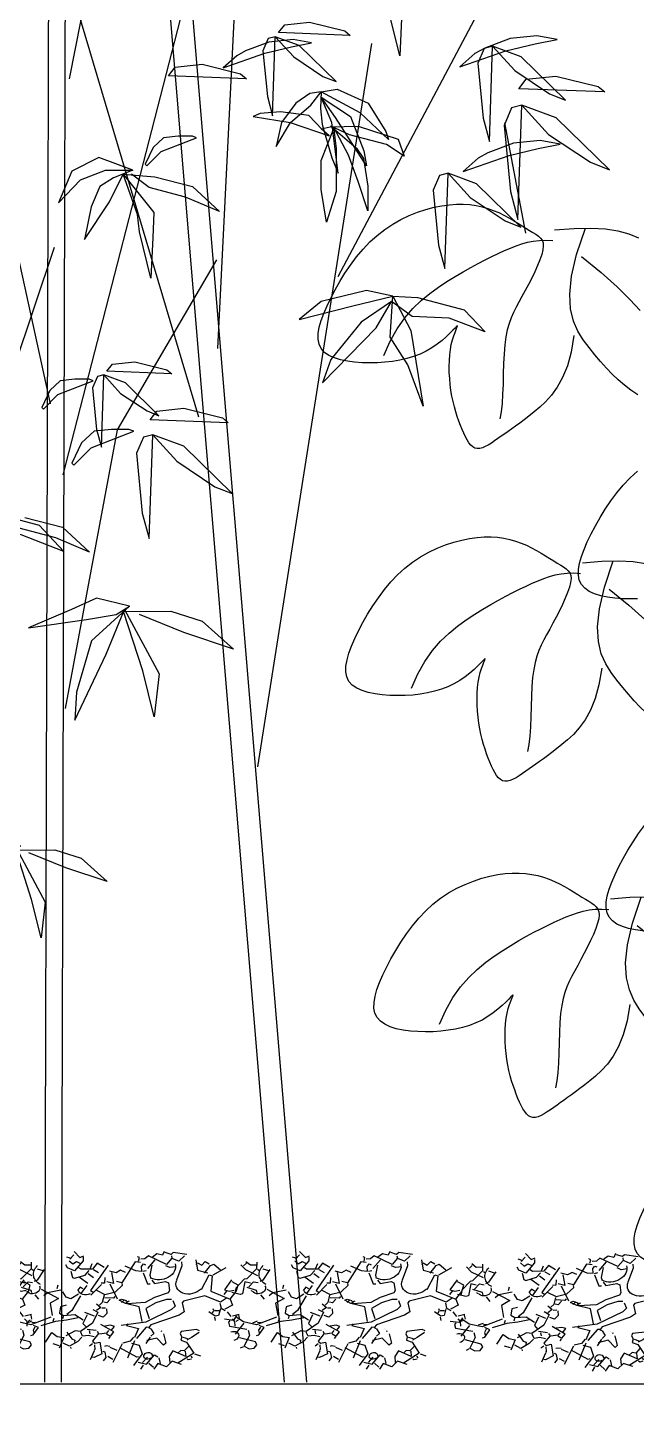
# Model space of a CAD drawing. Header units: millimetres. Extents: x 2 to 5882, y 1831 to 3462.
# Drawn here: x 1058.332 to 1060.18, y 2697.926 to 2702.111 of the extents above; entities that cross this region are included whole.
import ezdxf

# ---------------------------------------------------------------- set-up
doc = ezdxf.new("R2010")
doc.units = ezdxf.units.MM
for name, color, linetype in [('LH', 94, 'Continuous'), ('尺寸标注', 4, 'Continuous'), ('绿化', 3, 'Continuous')]:
    doc.layers.add(name, color=color, linetype=linetype)

# ---------------------------------------------------------------- blocks, each defined once
blk = doc.blocks.new('A$C3DF60D46')
at = {"color": 3}
for p, q in [((1024.4667, 897.466701), (1007.5334, 867.833351)), ((732.3667, 829.733351), (711.20005, 833.966701)), ((715.43335, 825.500001), (719.6667, 804.333351)), ((753.5334, 876.300001), (732.3667, 829.733351)), ((757.7667, 855.133351), (783.1667, 833.966701)), ((795.8667, 855.133351), (774.70005, 838.200001)), ((787.40005, 825.500001), (774.70005, 800.100001)), ((952.50005, 825.500001), (927.10005, 804.333351)), ((977.90005, 829.733351), (969.4334, 817.033351)), ((973.6667, 876.300001), (982.1334, 833.966701)), ((1007.5334, 867.833351), (977.90005, 859.366701)), ((982.1334, 833.966701), (1041.40005, 787.400001)), ((1037.1667, 846.666701), (986.3667, 791.633351)), ((1024.4667, 884.766701), (1041.40005, 872.066701)), ((1054.10005, 884.766701), (1037.1667, 846.666701)), ((626.53335, 728.133351), (656.1667, 766.233351)), ((656.1667, 766.233351), (685.80005, 736.600001)), ((681.5667, 770.466701), (698.50005, 740.833351)), ((719.6667, 804.333351), (774.70005, 753.533351)), ((753.5334, 808.566701), (736.60005, 791.633351)), ((740.83335, 753.533351), (749.30005, 766.233351)), ((774.70005, 800.100001), (753.5334, 808.566701)), ((774.70005, 753.533351), (804.3334, 783.166701)), ((791.6334, 757.766701), (791.6334, 715.433351)), ((804.3334, 783.166701), (808.5667, 804.333351)), ((918.6334, 808.566701), (965.20005, 753.533351)), ((1011.7667, 757.766701), (990.60005, 745.066701)), ((1041.40005, 732.366701), (1011.7667, 757.766701)), ((1028.70005, 753.533351), (1054.10005, 770.466701)), ((1041.40005, 787.400001), (1054.10005, 787.400001)), ((1054.10005, 787.400001), (1104.90005, 745.066701)), ((1054.10005, 770.466701), (1079.50005, 698.500001)), ((211.6667, 681.566701), (275.1667, 715.433351)), ((275.1667, 715.433351), (287.8667, 706.966701)), ((287.8667, 706.966701), (313.2667, 728.133351)), ((287.8667, 698.500001), (287.8667, 681.566701)), ((317.50005, 736.600001), (330.20005, 715.433351)), ((321.73335, 651.933351), (397.93335, 732.366701)), ((330.20005, 715.433351), (355.60005, 732.366701)), ((355.60005, 732.366701), (381.00005, 719.666701)), ((372.53335, 698.500001), (419.10005, 656.166701)), ((397.93335, 732.366701), (419.10005, 719.666701)), ((419.10005, 719.666701), (440.2667, 723.900001)), ((431.80005, 690.033351), (423.33335, 681.566701)), ((444.50005, 677.333351), (431.80005, 690.033351)), ((444.50005, 736.600001), (452.9667, 745.066701)), ((452.9667, 715.433351), (444.50005, 736.600001)), ((444.50005, 702.733351), (469.90005, 715.433351)), ((469.90005, 715.433351), (558.80005, 605.366701)), ((524.93335, 706.966701), (478.3667, 660.400001)), ((575.73335, 677.333351), (605.3667, 698.500001)), ((605.3667, 736.600001), (719.6667, 605.366701)), ((681.5667, 732.366701), (660.40005, 706.966701)), ((685.80005, 736.600001), (740.83335, 753.533351)), ((711.20005, 715.433351), (690.03335, 681.566701)), ((728.13335, 711.200001), (702.73335, 732.366701)), ((757.7667, 706.966701), (723.90005, 656.166701)), ((783.1667, 706.966701), (728.13335, 711.200001)), ((791.6334, 715.433351), (783.1667, 706.966701)), ((872.0667, 690.033351), (880.5334, 668.866701)), ((956.7334, 690.033351), (884.7667, 605.366701)), ((965.20005, 753.533351), (982.1334, 749.300001)), ((1007.5334, 698.500001), (1049.8667, 732.366701)), ((1007.5334, 681.566701), (1007.5334, 698.500001)), ((1032.9334, 698.500001), (1032.9334, 706.966701)), ((1079.50005, 698.500001), (1092.20005, 698.500001)), ((1092.20005, 698.500001), (1130.30005, 723.900001)), ((1104.90005, 745.066701), (1113.3667, 719.666701)), ((173.5667, 635.000001), (177.8, 567.266701)), ((224.3667, 677.333351), (258.23335, 651.933351)), ((245.53335, 643.466701), (249.7667, 618.066701)), ((258.23335, 651.933351), (283.63335, 677.333351)), ((279.40005, 622.300001), (309.03335, 626.533351)), ((287.8667, 681.566701), (321.73335, 651.933351)), ((309.03335, 626.533351), (325.9667, 643.466701)), ((393.70005, 668.866701), (414.8667, 609.600001)), ((427.5667, 643.466701), (444.50005, 643.466701)), ((444.50005, 635.000001), (436.03335, 558.800001)), ((448.73335, 647.700001), (444.50005, 677.333351)), ((478.3667, 660.400001), (448.73335, 647.700001)), ((529.1667, 664.633351), (550.33335, 685.800001)), ((550.33335, 685.800001), (575.73335, 677.333351)), ((558.80005, 605.366701), (584.20005, 622.300001)), ((596.90005, 685.800001), (601.13335, 613.833351)), ((601.13335, 613.833351), (630.7667, 635.000001)), ((635.00005, 664.633351), (643.4667, 630.766701)), ((643.4667, 630.766701), (660.40005, 635.000001)), ((723.90005, 575.733351), (660.40005, 626.533351)), ((732.3667, 643.466701), (770.4667, 601.133351)), ((753.5334, 626.533351), (766.2334, 643.466701)), ((766.2334, 643.466701), (783.1667, 626.533351)), ((846.6667, 601.133351), (855.1334, 639.233351)), ((931.3334, 660.400001), (863.60005, 656.166701)), ((952.50005, 647.700001), (931.3334, 660.400001)), ((994.8334, 664.633351), (982.1334, 630.766701)), ((93.13335, 579.966701), (67.73335, 533.400001)), ((110.0667, 575.733351), (93.13335, 579.966701)), ((148.1667, 537.633351), (110.0667, 575.733351)), ((131.23335, 609.600001), (114.3, 588.433351)), ((152.4, 592.666701), (131.23335, 609.600001)), ((177.8, 567.266701), (131.23335, 533.400001)), ((169.33335, 613.833351), (152.4, 592.666701)), ((177.8, 605.366701), (169.33335, 613.833351)), ((249.7667, 618.066701), (292.10005, 537.633351)), ((402.1667, 550.333351), (347.13335, 546.100001)), ((410.63335, 575.733351), (402.1667, 550.333351)), ((414.8667, 609.600001), (414.8667, 588.433351)), ((436.03335, 558.800001), (423.33335, 554.566701)), ((558.80005, 588.433351), (558.80005, 601.133351)), ((601.13335, 558.800001), (558.80005, 588.433351)), ((618.0667, 618.066701), (601.13335, 512.233351)), ((656.1667, 558.800001), (601.13335, 558.800001)), ((694.2667, 601.133351), (656.1667, 558.800001)), ((660.40005, 554.566701), (677.33335, 512.233351)), ((719.6667, 605.366701), (706.9667, 588.433351)), ((774.70005, 588.433351), (833.9667, 508.000001)), ((783.1667, 601.133351), (825.50005, 584.200001)), ((825.50005, 584.200001), (846.6667, 601.133351)), ((855.1334, 550.333351), (884.7667, 550.333351)), ((884.7667, 605.366701), (931.3334, 588.433351)), ((884.7667, 550.333351), (897.4667, 512.233351)), ((931.3334, 588.433351), (935.5667, 508.000001)), ((1109.1334, 520.700001), (1138.7667, 563.033351)), ((1134.5334, 571.500001), (1155.70005, 546.100001)), ((1155.70005, 546.100001), (1198.0334, 567.266701)), ((1172.6334, 550.333351), (1181.10005, 541.866701)), ((38.1, 537.633351), (110.0667, 512.233351)), ((127, 520.700001), (114.3, 508.000001)), ((114.3, 508.000001), (139.7, 414.866651)), ((182.03335, 440.266701), (127, 520.700001)), ((347.13335, 546.100001), (334.43335, 533.400001)), ((334.43335, 533.400001), (338.6667, 482.600001)), ((338.6667, 482.600001), (347.13335, 469.900001)), ((579.9667, 503.766701), (558.80005, 486.833351)), ((567.2667, 469.900001), (592.6667, 499.533351)), ((567.2667, 495.300001), (584.20005, 482.600001)), ((592.6667, 499.533351), (579.9667, 503.766701)), ((609.60005, 529.166701), (618.0667, 520.700001)), ((618.0667, 520.700001), (660.40005, 537.633351)), ((635.00005, 520.700001), (656.1667, 503.766701)), ((656.1667, 503.766701), (668.8667, 512.233351)), ((677.33335, 512.233351), (694.2667, 499.533351)), ((706.9667, 512.233351), (690.03335, 482.600001)), ((690.03335, 482.600001), (715.43335, 469.900001)), ((732.3667, 482.600001), (711.20005, 457.200001)), ((880.5334, 491.066701), (825.50005, 478.366701)), ((833.9667, 508.000001), (863.60005, 491.066701)), ((863.60005, 491.066701), (855.1334, 486.833351)), ((897.4667, 512.233351), (880.5334, 491.066701)), ((880.5334, 491.066701), (889.00005, 469.900001)), ((931.3334, 486.833351), (939.80005, 469.900001)), ((944.0334, 499.533351), (1049.8667, 482.600001)), ((1041.40005, 495.300001), (1024.4667, 491.066701)), ((1041.40005, 503.766701), (1066.80005, 499.533351)), ((1049.8667, 482.600001), (1109.1334, 520.700001)), ((1181.10005, 516.466701), (1100.6667, 469.900001)), ((1109.1334, 512.233351), (1164.1667, 457.200001)), ((1181.10005, 541.866701), (1181.10005, 516.466701)), ((0, 410.633351), (25.4, 440.266701)), ((25.4, 452.966701), (71.9667, 402.166651)), ((139.7, 414.866651), (55.03335, 334.433351)), ((334.43335, 414.866651), (330.20005, 376.766651)), ((338.6667, 423.333351), (364.0667, 431.800001)), ((347.13335, 469.900001), (419.10005, 461.433351)), ((364.0667, 431.800001), (419.10005, 427.566701)), ((419.10005, 461.433351), (469.90005, 444.500001)), ((419.10005, 427.566701), (474.13335, 406.400001)), ((469.90005, 444.500001), (558.80005, 465.666701)), ((503.7667, 427.566701), (567.2667, 469.900001)), ((508.00005, 330.200001), (503.7667, 427.566701)), ((546.10005, 478.366701), (563.03335, 478.366701)), ((563.03335, 478.366701), (554.5667, 469.900001)), ((664.63335, 465.666701), (668.8667, 436.033351)), ((685.80005, 478.366701), (668.8667, 474.133351)), ((668.8667, 436.033351), (690.03335, 419.100001)), ((690.03335, 419.100001), (711.20005, 436.033351)), ((711.20005, 457.200001), (749.30005, 397.933351)), ((774.70005, 478.366701), (732.3667, 440.266701)), ((766.2334, 457.200001), (795.8667, 410.633351)), ((825.50005, 478.366701), (791.6334, 431.800001)), ((812.80005, 452.966701), (872.0667, 457.200001)), ((872.0667, 457.200001), (927.10005, 465.666701)), ((927.10005, 465.666701), (1003.30005, 461.433351)), ((1016.00005, 452.966701), (1037.1667, 474.133351)), ((1049.8667, 414.866651), (1016.00005, 452.966701)), ((1032.9334, 461.433351), (1045.6334, 444.500001)), ((1045.6334, 444.500001), (1045.6334, 427.566701)), ((1062.5667, 414.866651), (1049.8667, 414.866651)), ((1075.2667, 376.766651), (1147.2334, 427.566701)), ((1096.4334, 461.433351), (1096.4334, 427.566701)), ((1096.4334, 427.566701), (1134.5334, 368.300001)), ((16.93335, 372.533351), (0, 410.633351)), ((55.03335, 334.433351), (16.93335, 372.533351)), ((50.8, 385.233351), (25.4, 385.233351)), ((71.9667, 402.166651), (50.8, 385.233351)), ((63.5, 389.466651), (80.43335, 372.533351)), ((71.9667, 347.133351), (105.83335, 330.200001)), ((105.83335, 330.200001), (173.5667, 393.700001)), ((173.5667, 393.700001), (283.63335, 393.700001)), ((283.63335, 393.700001), (292.10005, 385.233351)), ((292.10005, 385.233351), (292.10005, 325.966651)), ((330.20005, 376.766651), (351.3667, 359.833351)), ((351.3667, 359.833351), (491.0667, 321.733351)), ((474.13335, 406.400001), (469.90005, 338.666651)), ((647.70005, 342.900001), (664.63335, 355.600001)), ((656.1667, 309.033351), (711.20005, 376.766651)), ((664.63335, 355.600001), (694.2667, 359.833351)), ((783.1667, 368.300001), (740.83335, 347.133351)), ((749.30005, 397.933351), (817.0334, 364.066651)), ((774.70005, 355.600001), (774.70005, 334.433351)), ((795.8667, 410.633351), (783.1667, 381.000001)), ((812.80005, 330.200001), (817.0334, 359.833351)), ((817.0334, 364.066651), (842.4334, 376.766651)), ((842.4334, 376.766651), (893.2334, 359.833351)), ((884.7667, 381.000001), (867.8334, 330.200001)), ((935.5667, 368.300001), (905.9334, 351.366651)), ((905.9334, 351.366651), (939.80005, 292.100001)), ((956.7334, 402.166651), (935.5667, 368.300001)), ((999.0667, 351.366651), (956.7334, 402.166651)), ((1071.0334, 355.600001), (1075.2667, 376.766651)), ((1087.9667, 338.666651), (1071.0334, 355.600001)), ((1134.5334, 368.300001), (1113.3667, 342.900001)), ((1138.7667, 364.066651), (1155.70005, 359.833351)), ((55.03335, 334.433351), (50.8, 292.100001)), ((50.8, 292.100001), (93.13335, 279.400001)), ((110.0667, 292.100001), (93.13335, 270.933351)), ((110.0667, 325.966651), (110.0667, 292.100001)), ((114.3, 287.866651), (131.23335, 249.766651)), ((143.93335, 287.866651), (122.7667, 279.400001)), ((148.1667, 287.866651), (148.1667, 300.566651)), ((148.1667, 249.766651), (173.5667, 287.866651)), ((156.63335, 275.166651), (148.1667, 287.866651)), ((292.10005, 325.966651), (321.73335, 313.266651)), ((321.73335, 313.266651), (469.90005, 296.333351)), ((469.90005, 296.333351), (482.60005, 283.633351)), ((474.13335, 270.933351), (482.60005, 279.400001)), ((482.60005, 283.633351), (495.30005, 287.866651)), ((491.0667, 321.733351), (613.83335, 338.666651)), ((495.30005, 287.866651), (554.5667, 232.833351)), ((588.43335, 330.200001), (533.40005, 292.100001)), ((533.40005, 292.100001), (563.03335, 241.300001)), ((579.9667, 338.666651), (588.43335, 330.200001)), ((668.8667, 321.733351), (647.70005, 342.900001)), ((677.33335, 287.866651), (656.1667, 309.033351)), ((694.2667, 309.033351), (677.33335, 287.866651)), ((681.5667, 325.966651), (694.2667, 313.266651)), ((681.5667, 283.633351), (690.03335, 275.166651)), ((694.2667, 313.266651), (728.13335, 317.500001)), ((736.60005, 338.666651), (732.3667, 321.733351)), ((732.3667, 321.733351), (770.4667, 283.633351)), ((757.7667, 309.033351), (783.1667, 325.966651)), ((770.4667, 283.633351), (762.00005, 266.700001)), ((783.1667, 325.966651), (812.80005, 330.200001)), ((817.0334, 325.966651), (842.4334, 304.800001)), ((842.4334, 304.800001), (889.00005, 287.866651)), ((867.8334, 330.200001), (855.1334, 317.500001)), ((855.1334, 317.500001), (859.3667, 304.800001)), ((884.7667, 279.400001), (884.7667, 270.933351)), ((889.00005, 287.866651), (914.40005, 317.500001)), ((965.20005, 330.200001), (939.80005, 309.033351)), ((1113.3667, 342.900001), (1087.9667, 338.666651)), ((29.63335, 224.366651), (63.5, 224.366651)), ((33.8667, 220.133351), (33.8667, 194.733351)), ((59.2667, 186.266651), (67.73335, 207.433351)), ((84.6667, 258.233351), (71.9667, 224.366651)), ((131.23335, 249.766651), (148.1667, 249.766651)), ((152.4, 245.533351), (152.4, 224.366651)), ((254.00005, 194.733351), (330.20005, 207.433351)), ((330.20005, 207.433351), (338.6667, 194.733351)), ((419.10005, 220.133351), (419.10005, 156.633351)), ((423.33335, 237.066651), (427.5667, 241.300001)), ((431.80005, 249.766651), (431.80005, 249.766651)), ((436.03335, 258.233351), (436.03335, 258.233351)), ((474.13335, 270.933351), (465.6667, 237.066651)), ((465.6667, 237.066651), (482.60005, 224.366651)), ((486.83335, 220.133351), (516.4667, 186.266651)), ((584.20005, 211.666651), (550.33335, 186.266651)), ((554.5667, 241.300001), (554.5667, 241.300001)), ((558.80005, 228.600001), (558.80005, 228.600001)), ((567.2667, 245.533351), (588.43335, 224.366651)), ((567.2667, 220.133351), (622.30005, 122.766651)), ((588.43335, 224.366651), (626.53335, 224.366651)), ((630.7667, 220.133351), (698.50005, 118.533351)), ((694.2667, 220.133351), (664.63335, 190.500001)), ((694.2667, 224.366651), (711.20005, 232.833351)), ((711.20005, 232.833351), (719.6667, 232.833351)), ((736.60005, 266.700001), (740.83335, 190.500001)), ((762.00005, 266.700001), (736.60005, 266.700001)), ((766.2334, 258.233351), (770.4667, 228.600001)), ((770.4667, 228.600001), (774.70005, 224.366651)), ((774.70005, 266.700001), (791.6334, 258.233351)), ((774.70005, 220.133351), (804.3334, 169.333351)), ((42.33335, 190.500001), (55.03335, 186.266651)), ((63.5, 156.633351), (59.2667, 186.266651)), ((241.30005, 182.033351), (254.00005, 194.733351)), ((245.53335, 173.566651), (287.8667, 152.400001)), ((287.8667, 152.400001), (313.2667, 143.933351)), ((330.20005, 169.333351), (309.03335, 152.400001)), ((342.90005, 152.400001), (317.50005, 131.233351)), ((338.6667, 194.733351), (334.43335, 173.566651)), ((334.43335, 173.566651), (342.90005, 152.400001)), ((419.10005, 156.633351), (431.80005, 148.166651)), ((431.80005, 148.166651), (457.20005, 203.200001)), ((457.20005, 203.200001), (508.00005, 203.200001)), ((550.33335, 186.266651), (546.10005, 127.000001)), ((575.73335, 114.300001), (647.70005, 198.966651)), ((715.43335, 165.100001), (694.2667, 139.700001)), ((723.90005, 194.733351), (732.3667, 203.200001)), ((723.90005, 160.866651), (723.90005, 194.733351)), ((740.83335, 143.933351), (723.90005, 160.866651)), ((740.83335, 190.500001), (783.1667, 177.800001)), ((783.1667, 177.800001), (795.8667, 186.266651)), ((317.50005, 131.233351), (296.33335, 50.800001)), ((313.2667, 101.600001), (338.6667, 80.433351)), ((334.43335, 76.200001), (338.6667, 42.333351)), ((338.6667, 42.333351), (393.70005, 97.366651)), ((338.6667, 80.433351), (355.60005, 88.900001)), ((355.60005, 88.900001), (372.53335, 76.200001)), ((393.70005, 97.366651), (419.10005, 67.733351)), ((469.90005, 76.200001), (469.90005, 38.100001)), ((486.83335, 101.600001), (474.13335, 84.666651)), ((537.63335, 55.033351), (486.83335, 101.600001)), ((524.93335, 97.366651), (554.5667, 71.966651)), ((575.73335, 80.433351), (537.63335, 55.033351)), ((546.10005, 127.000001), (601.13335, 67.733351)), ((567.2667, 114.300001), (575.73335, 114.300001)), ((292.10005, 46.566651), (266.70005, 25.400001)), ((296.33335, 50.800001), (385.23335, 12.700001)), ((313.2667, 38.100001), (309.03335, 25.400001)), ((313.2667, 16.933351), (330.20005, 16.933351)), ((330.20005, 16.933351), (334.43335, 25.400001)), ((368.30005, 0.000001), (410.63335, 33.866651)), ((410.63335, 33.866651), (444.50005, 8.466651)), ((419.10005, 67.733351), (423.33335, 29.633351)), ((444.50005, 8.466651), (482.60005, 42.333351)), ((482.60005, 42.333351), (508.00005, 12.700001)), ((524.93335, 59.266651), (508.00005, 25.400001)), ((554.5667, 55.033351), (571.50005, 33.866651))]:
    blk.add_line(p, q, dxfattribs=at)
for centre, radius, start, end in [((893.2334, 778.933351), 84.66665, 316.84761, 50.906141), ((994.8334, 706.966701), 33.86665, 165.963757, 347.471192), ((355.60005, 639.233351), 76.2, 177.137595, 319.398705), ((736.60005, 626.533351), 42.33335, 255.963757, 0), ((228.60005, 499.533351), 71.96665, 231.842773, 30.963757), ((1176.8667, 448.733351), 29.63335, 81.869898, 270), ((520.70005, 105.833351), 21.16665, 243.434949, 201.801409)]:
    blk.add_arc(centre, radius, start, end, dxfattribs=at)
blk = doc.blocks.new('tree104')
at = {"color": 0}
for points in [[(5156, 17328), (6601, 0)], [(5375, 17346), (6821, 0)], [(5947, 10213), (6301, 17363)], [(4481, 12880), (5285, 16945)], [(4279, 16367), (4232, 0)], [(4445, 16367), (4398, 0)], [(5757, 9535), (4196, 14786)], [(4292, 9666), (3204, 14629)], [(7765, 13546), (7744, 13106), (7619, 13609)], [(7136, 10927), (8793, 14057)], [(4417, 8967), (5607, 13584)], [(6546, 13335), (6607, 13413), (6852, 13439), (7201, 13352), (7253, 13308), (6546, 13335)], [(6871, 13234), (6689, 13266), (6451, 13242), (6220, 13155), (6133, 13107), (5998, 12988), (6411, 13131), (6673, 13194), (6871, 13234)], [(6340, 6080), (7468, 13227)], [(6513, 13295), (6444, 13277), (6391, 13156), (6435, 12703), (6487, 12512), (6513, 13295), (6696, 13095), (6983, 12903), (7114, 12851), (6748, 13208), (6513, 13295)], [(9298, 13268), (9097, 13303), (8835, 13277), (8582, 13181), (8486, 13129), (8338, 12998), (8792, 13155), (9080, 13225), (9298, 13268)], [(8660, 13200), (8577, 13179), (8514, 13033), (8566, 12490), (8629, 12260), (8660, 13200), (8880, 12960), (9224, 12730), (9381, 12668), (8942, 13096), (8660, 13200)], [(5457, 12909), (5523, 12994), (5790, 13023), (6171, 12928), (6228, 12880), (5457, 12909)], [(8920, 12781), (8993, 12875), (9286, 12906), (9705, 12802), (9768, 12749), (8920, 12781)], [(6968, 12751), (6855, 12733), (6715, 12637), (6576, 12446), (6523, 12210), (6663, 12446), (6864, 12620), (6968, 12751), (7125, 12777), (7431, 12637), (7606, 12358), (7632, 12280), (7352, 12541), (6968, 12751), (6960, 12585), (6977, 12428), (7073, 12097), (7134, 11948), (7073, 12446), (6968, 12699), (7256, 12507), (7387, 12166), (7414, 12018), (7108, 12498), (6968, 12699)], [(6975, 12378), (6844, 12517), (6565, 12552), (6364, 12535), (6294, 12508), (6661, 12447), (7045, 12317), (6966, 12386), (7054, 12404), (7333, 12412), (7726, 12282), (7787, 12116), (7612, 12229), (7246, 12325), (7062, 12412), (7315, 12194), (7385, 12090), (7429, 11819), (7429, 11575), (7333, 11863), (7237, 12125), (7089, 12404), (7115, 12186), (7115, 11767), (7019, 11462), (6966, 11784), (6966, 12072), (7090, 12388)], [(8949, 12618), (8848, 12593), (8773, 12417), (8836, 11766), (8911, 11490), (8949, 12618), (9212, 12330), (9626, 12054), (9814, 11979), (9287, 12493), (8949, 12618)], [(8990, 11353), (8782, 12444)], [(5695, 12312), (5552, 12312), (5410, 12296), (5306, 12201), (5227, 12034), (5243, 12018), (5386, 12161), (5489, 12201), (5735, 12296), (5695, 12312)], [(9329, 12233), (9129, 12268), (8867, 12242), (8614, 12146), (8518, 12094), (8369, 11963), (8823, 12120), (9111, 12190), (9329, 12233)], [(5104, 11976), (4771, 12100), (4504, 11967), (4371, 11653), (4590, 11881), (4837, 11976), (5104, 11976), (4913, 11900), (4780, 11814), (4694, 11615), (4628, 11291), (4875, 11662), (5009, 11938), (5313, 11558), (5304, 11310), (5285, 10910), (5170, 11367), (5151, 11538), (5009, 11938), (5323, 11910), (5694, 11814), (5961, 11567), (5627, 11710), (5266, 11805), (5094, 11938)], [(8220, 11945), (8136, 11924), (8073, 11778), (8126, 11235), (8188, 11005), (8220, 11945), (8439, 11705), (8784, 11475), (8940, 11413), (8502, 11841), (8220, 11945)], [(3328, 8229), (4332, 11215)], [(4954, 9410), (5934, 11089)], [(7674, 10732), (7416, 10787), (6967, 10678), (6749, 10501), (7280, 10637), (7674, 10732), (7851, 10393), (7973, 9645), (7824, 10053), (7647, 10325), (7674, 10732), (7919, 10719), (8381, 10597), (8586, 10379), (8232, 10515), (7865, 10529), (7660, 10678), (7361, 10474), (7062, 10107), (6980, 9876), (7511, 10420), (7660, 10678)], [(4848, 9989), (4904, 10060), (5126, 10084), (5443, 10005), (5491, 9965), (4848, 9989)], [(4818, 9953), (4755, 9937), (4707, 9826), (4747, 9415), (4795, 9241), (4818, 9953), (4984, 9771), (5246, 9597), (5364, 9549), (5032, 9874), (4818, 9953)], [(4674, 9910), (4531, 9910), (4388, 9894), (4285, 9799), (4206, 9632), (4222, 9616), (4364, 9759), (4468, 9799), (4713, 9894), (4674, 9910)], [(5276, 9510), (5342, 9595), (5609, 9624), (5990, 9529), (6047, 9481), (5276, 9510)], [(4441, 6658), (4954, 9410)], [(5066, 9415), (4895, 9415), (4723, 9396), (4600, 9281), (4504, 9082), (4523, 9062), (4695, 9234), (4818, 9281), (5114, 9396), (5066, 9415)], [(5302, 9362), (5211, 9339), (5142, 9179), (5199, 8587), (5268, 8337), (5302, 9362), (5541, 9100), (5917, 8849), (6088, 8781), (5610, 9248), (5302, 9362)], [(4040, 8543), (4411, 8448), (4678, 8201), (4345, 8344), (3983, 8439)], [(3331, 8633), (3021, 8698), (2482, 8568), (2221, 8355), (2858, 8519), (3331, 8633), (3544, 8225), (3691, 7327), (3511, 7817), (3299, 8143), (3331, 8633), (3625, 8616), (4180, 8470), (4425, 8209), (4001, 8372), (3560, 8388), (3315, 8568), (2956, 8323), (2597, 7882), (2499, 7605), (3135, 8258), (3315, 8568)], [(5072, 7668), (4745, 7749), (4501, 7635), (4076, 7456), (4647, 7537), (4941, 7586), (5072, 7668), (4696, 7325), (4550, 6819), (4533, 6542), (4843, 7195), (5023, 7635), (5366, 6999), (5317, 6575), (5203, 7031), (5015, 7616), (5480, 7619), (5790, 7521), (6100, 7244), (5611, 7407), (5170, 7586)], [(3996, 5301), (3724, 5369), (3520, 5274), (3166, 5124), (3642, 5192), (3887, 5233), (3996, 5301), (3683, 5016), (3560, 4594), (3547, 4363), (3805, 4907), (3955, 5274), (4241, 4744), (4200, 4390), (4105, 4771), (3948, 5258), (4336, 5260), (4594, 5179), (4853, 4948), (4445, 5084), (4077, 5233)]]:
    blk.add_lwpolyline(points, dxfattribs=at)
blk = doc.blocks.new('茶')
at = {"layer": 'LH'}
for p, q in [((0.6003, 0.5032), (0.5895, 0.4983)), ((0.6116, 0.5075), (0.6003, 0.5032)), ((0.6234, 0.511), (0.6116, 0.5075)), ((0.6359, 0.5138), (0.6234, 0.511)), ((0.649, 0.5158), (0.6359, 0.5138)), ((0.6627, 0.5169), (0.649, 0.5158)), ((0.6772, 0.5171), (0.6627, 0.5169)), ((0.6925, 0.5163), (0.6772, 0.5171)), ((0.7086, 0.5144), (0.6925, 0.5163)), ((0.7253, 0.5115), (0.7086, 0.5144)), ((0.7424, 0.5074), (0.7253, 0.5115)), ((0.7598, 0.5021), (0.7424, 0.5074)), ((0.5507, 0.4747), (0.5422, 0.4685)), ((0.5597, 0.4809), (0.5507, 0.4747)), ((0.5691, 0.4871), (0.5597, 0.4809)), ((0.5791, 0.4929), (0.5691, 0.4871)), ((0.5895, 0.4983), (0.5791, 0.4929)), ((0.7773, 0.4955), (0.7598, 0.5021)), ((0.7946, 0.4876), (0.7773, 0.4955)), ((0.8116, 0.4783), (0.7946, 0.4876)), ((0.8281, 0.4675), (0.8116, 0.4783)), ((0.4297, 0.4483), (0.3957, 0.4461)), ((0.4289, 0.3956), (0.4069, 0.4467)), ((0.4693, 0.4484), (0.4297, 0.4483)), ((0.5134, 0.4471), (0.5077, 0.4429)), ((0.5198, 0.4517), (0.5134, 0.4471)), ((0.5267, 0.4568), (0.5198, 0.4517)), ((0.5342, 0.4625), (0.5267, 0.4568)), ((0.5422, 0.4685), (0.5342, 0.4625)), ((0.8438, 0.4553), (0.8281, 0.4675)), ((0.8588, 0.4418), (0.8438, 0.4553)), ((0.3203, 0.4281), (0.3014, 0.4186)), ((0.3418, 0.4359), (0.3203, 0.4281)), ((0.3667, 0.442), (0.3418, 0.4359)), ((0.3957, 0.4461), (0.3667, 0.442)), ((0.4885, 0.4292), (0.4745, 0.4272)), ((0.5016, 0.43), (0.4885, 0.4292)), ((0.4962, 0.4299), (0.4947, 0.4245)), ((0.4947, 0.4245), (0.4947, 0.4181)), ((0.499, 0.4346), (0.4962, 0.4299)), ((0.5029, 0.4389), (0.499, 0.4346)), ((0.5141, 0.4296), (0.5016, 0.43)), ((0.5077, 0.4429), (0.5029, 0.4389)), ((0.5261, 0.4283), (0.5141, 0.4296)), ((0.5378, 0.426), (0.5261, 0.4283)), ((0.5496, 0.423), (0.5378, 0.426)), ((0.5615, 0.4194), (0.5496, 0.423)), ((0.5739, 0.4152), (0.5615, 0.4194)), ((0.8731, 0.4274), (0.8588, 0.4418)), ((0.8865, 0.4121), (0.8731, 0.4274)), ((0.4426, 0.3526), (0.4289, 0.3956)), ((0.4947, 0.4181), (0.4962, 0.4104)), ((0.4962, 0.4104), (0.4993, 0.4013)), ((0.4993, 0.4013), (0.5039, 0.3909)), ((0.5039, 0.3909), (0.5096, 0.3796)), ((0.5868, 0.4106), (0.5739, 0.4152)), ((0.6003, 0.4055), (0.5868, 0.4106)), ((0.6145, 0.3999), (0.6003, 0.4055)), ((0.6293, 0.3938), (0.6145, 0.3999)), ((0.6448, 0.387), (0.6293, 0.3938)), ((0.8992, 0.3964), (0.8865, 0.4121)), ((0.9109, 0.3804), (0.8992, 0.3964)), ((0.4195, 0.3903), (0.3825, 0.3546)), ((0.5096, 0.3796), (0.5163, 0.3677)), ((0.5163, 0.3677), (0.5235, 0.3554)), ((0.6608, 0.3796), (0.6448, 0.387)), ((0.6776, 0.3714), (0.6608, 0.3796)), ((0.695, 0.3624), (0.6776, 0.3714)), ((0.9218, 0.3645), (0.9109, 0.3804)), ((0.9318, 0.3488), (0.9218, 0.3645)), ((0.3825, 0.3546), (0.3527, 0.3232)), ((0.4493, 0.3166), (0.4426, 0.3526)), ((0.5235, 0.3554), (0.5311, 0.3431)), ((0.5311, 0.3431), (0.5388, 0.3311)), ((0.713, 0.3526), (0.695, 0.3624)), ((0.7314, 0.3415), (0.713, 0.3526)), ((0.7499, 0.3286), (0.7314, 0.3415)), ((0.9409, 0.3335), (0.9318, 0.3488)), ((0.3527, 0.3232), (0.3289, 0.2957)), ((0.4502, 0.2866), (0.4493, 0.3166)), ((0.5388, 0.3311), (0.5463, 0.3198)), ((0.5463, 0.3198), (0.5534, 0.3091)), ((0.5534, 0.3091), (0.56, 0.299)), ((0.7683, 0.3137), (0.7499, 0.3286)), ((0.7862, 0.2962), (0.7683, 0.3137)), ((0.9487, 0.3189), (0.9409, 0.3335)), ((0.9552, 0.305), (0.9487, 0.3189)), ((0.3289, 0.2957), (0.3104, 0.2714)), ((0.4464, 0.2615), (0.4502, 0.2866)), ((0.56, 0.299), (0.5661, 0.289)), ((0.5661, 0.289), (0.5717, 0.2786)), ((0.8035, 0.2758), (0.7862, 0.2962)), ((0.9602, 0.2918), (0.9552, 0.305)), ((0.9633, 0.2794), (0.9602, 0.2918)), ((0.9645, 0.2681), (0.9633, 0.2794)), ((0.4392, 0.2403), (0.4464, 0.2615)), ((0.5717, 0.2786), (0.5768, 0.2675)), ((0.5768, 0.2675), (0.5814, 0.2552)), ((0.5814, 0.2552), (0.5854, 0.2413)), ((0.6813, 0.2706), (0.6814, 0.2713)), ((0.6825, 0.2682), (0.6813, 0.2706)), ((0.6814, 0.2713), (0.683, 0.2703)), ((0.6846, 0.2642), (0.6825, 0.2682)), ((0.683, 0.2703), (0.6863, 0.2675)), ((0.6873, 0.2588), (0.6846, 0.2642)), ((0.6863, 0.2675), (0.6912, 0.2632)), ((0.6905, 0.2521), (0.6873, 0.2588)), ((0.6937, 0.2442), (0.6905, 0.2521)), ((0.6912, 0.2632), (0.6977, 0.2577)), ((0.6977, 0.2577), (0.7056, 0.2514)), ((0.7056, 0.2514), (0.7148, 0.2447)), ((0.8198, 0.2519), (0.8035, 0.2758)), ((0.8349, 0.2242), (0.8198, 0.2519)), ((0.9598, 0.2484), (0.9634, 0.2577)), ((0.9634, 0.2577), (0.9645, 0.2681)), ((0.4298, 0.222), (0.4392, 0.2403)), ((0.4479, 0.2322), (0.4563, 0.1995)), ((0.5854, 0.2413), (0.5889, 0.2254)), ((0.5889, 0.2254), (0.5919, 0.2073)), ((0.6968, 0.2352), (0.6937, 0.2442)), ((0.6994, 0.2252), (0.6968, 0.2352)), ((0.7016, 0.2143), (0.6994, 0.2252)), ((0.7148, 0.2447), (0.7251, 0.238)), ((0.7251, 0.238), (0.7363, 0.2315)), ((0.7363, 0.2315), (0.7485, 0.2257)), ((0.7485, 0.2257), (0.7614, 0.2208)), ((0.9228, 0.2225), (0.9348, 0.2275)), ((0.9348, 0.2275), (0.9453, 0.2334)), ((0.9453, 0.2334), (0.9537, 0.2403)), ((0.9537, 0.2403), (0.9598, 0.2484)), ((0.4089, 0.19), (0.4194, 0.2055)), ((0.4194, 0.2055), (0.4298, 0.222)), ((0.4563, 0.1995), (0.4664, 0.1721)), ((0.5919, 0.2073), (0.5945, 0.1875)), ((0.7034, 0.2029), (0.7016, 0.2143)), ((0.7046, 0.191), (0.7034, 0.2029)), ((0.7614, 0.2208), (0.7749, 0.2169)), ((0.7749, 0.2169), (0.789, 0.2139)), ((0.789, 0.2139), (0.8035, 0.2119)), ((0.8035, 0.2119), (0.8184, 0.2106)), ((0.8184, 0.2106), (0.8336, 0.2101)), ((0.8336, 0.2101), (0.849, 0.2104)), ((0.849, 0.2104), (0.8644, 0.2114)), ((0.8644, 0.2114), (0.8798, 0.213)), ((0.8798, 0.213), (0.8949, 0.2154)), ((0.8949, 0.2154), (0.9093, 0.2185)), ((0.9093, 0.2185), (0.9228, 0.2225)), ((0.3881, 0.1614), (0.3986, 0.1753)), ((0.3986, 0.1753), (0.4089, 0.19)), ((0.4664, 0.1721), (0.4779, 0.1494)), ((0.5945, 0.1875), (0.5969, 0.1669)), ((0.7055, 0.1788), (0.7046, 0.191)), ((0.7058, 0.1665), (0.7055, 0.1788)), ((0.3663, 0.1357), (0.3774, 0.1482)), ((0.3774, 0.1482), (0.3881, 0.1614)), ((0.4779, 0.1494), (0.4903, 0.1308)), ((0.5969, 0.1669), (0.5992, 0.1461)), ((0.5992, 0.1461), (0.6017, 0.1259)), ((0.7042, 0.1306), (0.7052, 0.1422)), ((0.7052, 0.1422), (0.7057, 0.1542)), ((0.7057, 0.1542), (0.7058, 0.1665)), ((0.3291, 0.102), (0.3423, 0.1126)), ((0.3423, 0.1126), (0.3546, 0.1239)), ((0.3546, 0.1239), (0.3663, 0.1357)), ((0.4903, 0.1308), (0.5032, 0.1157)), ((0.5032, 0.1157), (0.5162, 0.1035)), ((0.6017, 0.1259), (0.6044, 0.1072)), ((0.7011, 0.1086), (0.7028, 0.1194)), ((0.7028, 0.1194), (0.7042, 0.1306)), ((0.5162, 0.1035), (0.529, 0.0934)), ((0.529, 0.0934), (0.5412, 0.085)), ((0.5412, 0.085), (0.5524, 0.0775)), ((0.6044, 0.1072), (0.6076, 0.0905)), ((0.6076, 0.0905), (0.6115, 0.0768)), ((0.6944, 0.0791), (0.6968, 0.0885)), ((0.6968, 0.0885), (0.6991, 0.0983)), ((0.6991, 0.0983), (0.7011, 0.1086)), ((0.5524, 0.0775), (0.5626, 0.0709)), ((0.5626, 0.0709), (0.572, 0.065)), ((0.572, 0.065), (0.5808, 0.0597)), ((0.5808, 0.0597), (0.589, 0.0548)), ((0.6866, 0.0537), (0.6893, 0.0617)), ((0.6893, 0.0617), (0.6919, 0.0701)), ((0.6919, 0.0701), (0.6944, 0.0791)), ((0.589, 0.0548), (0.5967, 0.0502)), ((0.5967, 0.0502), (0.6042, 0.0459)), ((0.6042, 0.0459), (0.6114, 0.0416)), ((0.6114, 0.0416), (0.6186, 0.0374)), ((0.6186, 0.0374), (0.6257, 0.0332)), ((0.6257, 0.0332), (0.6325, 0.0294)), ((0.6325, 0.0294), (0.6392, 0.026)), ((0.6709, 0.025), (0.6746, 0.0289)), ((0.6746, 0.0289), (0.6779, 0.0339)), ((0.6779, 0.0339), (0.681, 0.0397)), ((0.681, 0.0397), (0.6839, 0.0464)), ((0.6839, 0.0464), (0.6866, 0.0537)), ((0.6392, 0.026), (0.6455, 0.0233)), ((0.6455, 0.0233), (0.6515, 0.0213)), ((0.6515, 0.0213), (0.6571, 0.0204)), ((0.6571, 0.0204), (0.6622, 0.0207)), ((0.6622, 0.0207), (0.6668, 0.0222)), ((0.6668, 0.0222), (0.6709, 0.025)), ((0.3587, -0.0642), (0.343, -0.052)), ((0.3738, -0.0777), (0.3587, -0.0642)), ((0.388, -0.0921), (0.3738, -0.0777)), ((0.4015, -0.1074), (0.388, -0.0921)), ((0.4141, -0.1231), (0.4015, -0.1074)), ((0.4259, -0.1391), (0.4141, -0.1231)), ((0.4367, -0.155), (0.4259, -0.1391)), ((0.4467, -0.1707), (0.4367, -0.155)), ((0.4558, -0.186), (0.4467, -0.1707)), ((0.4636, -0.2006), (0.4558, -0.186)), ((0.4702, -0.2145), (0.4636, -0.2006)), ((0.4751, -0.2277), (0.4702, -0.2145)), ((0.4782, -0.2401), (0.4751, -0.2277)), ((0.4794, -0.2514), (0.4782, -0.2401)), ((0.4686, -0.2792), (0.4747, -0.2711)), ((0.4747, -0.2711), (0.4783, -0.2618)), ((0.4783, -0.2618), (0.4794, -0.2514)), ((0.3793, -0.3081), (0.3947, -0.3065)), ((0.3947, -0.3065), (0.4098, -0.3041)), ((0.4098, -0.3041), (0.4242, -0.301)), ((0.4242, -0.301), (0.4377, -0.297)), ((0.4377, -0.297), (0.4498, -0.292)), ((0.4498, -0.292), (0.4602, -0.2861)), ((0.4602, -0.2861), (0.4686, -0.2792)), ((0.3639, -0.3091), (0.3793, -0.3081))]:
    blk.add_line(p, q, dxfattribs=at)
blk = doc.blocks.new('茶1')
at = {"layer": '尺寸标注'}
for p in [(-0.0841, 0.7079), (-0.0841, 0.0324), (-0.0841, -0.6502)]:
    blk.add_blockref('茶', p, dxfattribs=at)

msp = doc.modelspace()

# ---------------------------------------------------------------- linework, layer by layer
at = {"layer": '绿化'}
msp.add_line((1033.01637, 2697.99539), (1080.97082, 2697.99539), dxfattribs=at)

# ---------------------------------------------------------------- block references
at = {"color": 74, "xscale": 0.0003072000004067377, "yscale": 0.0003071999999519903, "zscale": 0.0003072000000000001}
msp.add_blockref('tree104', (1057.08319, 2697.99962), dxfattribs=at)
at = {"color": 7, "linetype": 'Continuous', "extrusion": (0, 0, -1), "xscale": 0.0006093749781889978, "yscale": 0.0004687500186264515, "zscale": -0.000609375, "rotation": 346.1347678434445}
for p in [(-1058.38644, 2698.10793), (-1059.01732, 2698.10793), (-1059.70204, 2698.10793), (-1060.38731, 2698.10144)]:
    msp.add_blockref('A$C3DF60D46', p, dxfattribs=at)
at = {"layer": '尺寸标注', "xscale": -1.499999999980944, "yscale": 1.5, "zscale": 1.5, "rotation": 4.769924570327086}
msp.add_blockref('茶1', (1060.65178, 2699.81671), dxfattribs=at)

doc.saveas('drawing.dxf')
